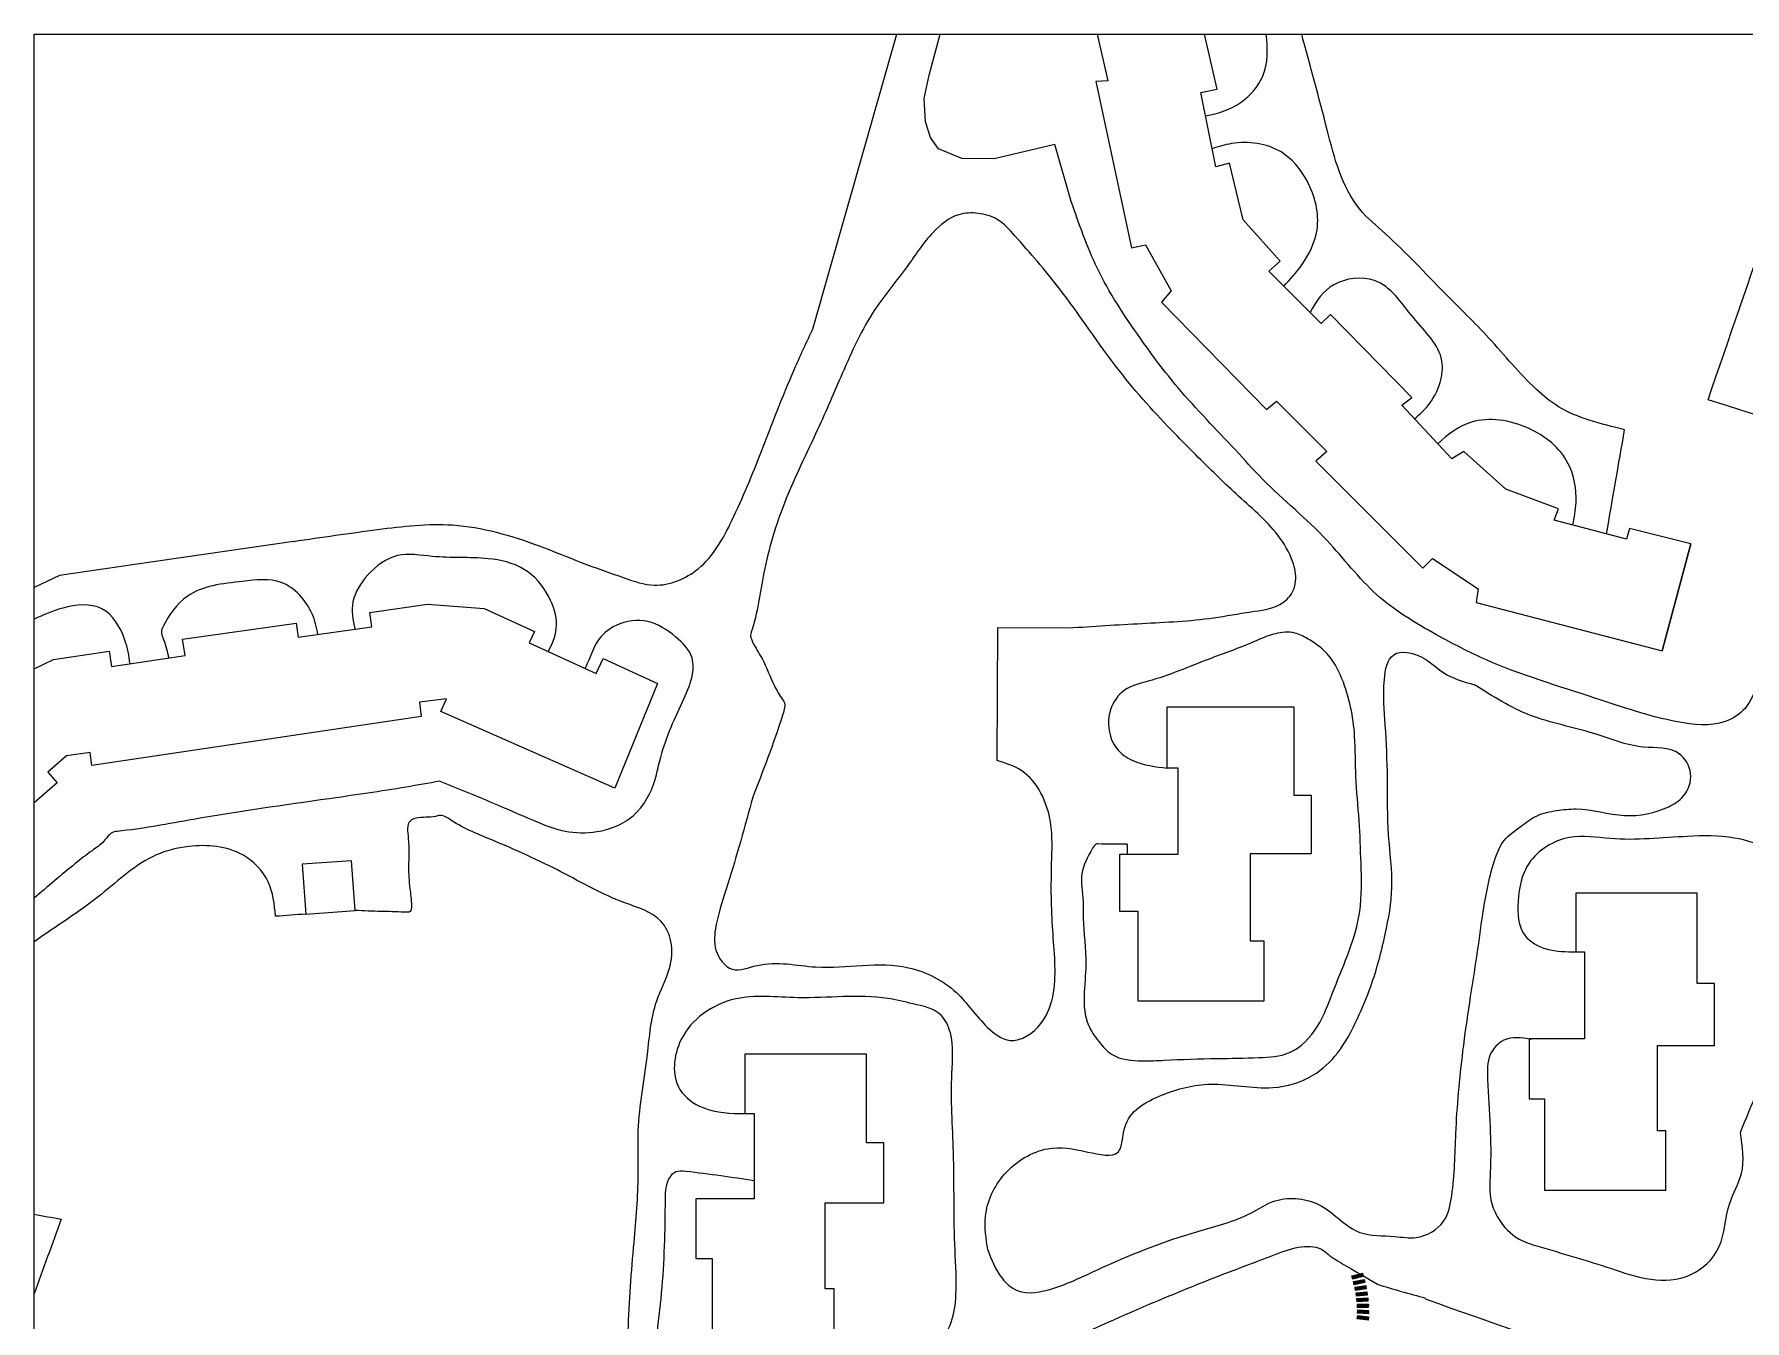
# Model space of a CAD drawing. Header units: millimetres. Extents: x 90409 to 691707, y 23091 to 490317.
# Drawn here: x 90409 to 295169, y 336219 to 490317 of the extents above; entities that cross this region are included whole.
import ezdxf

# ---------------------------------------------------------------- set-up
doc = ezdxf.new("R2010")
doc.units = ezdxf.units.MM
doc.layers.add('ГАЗОН+ТРАТУАР', color=7, linetype='Continuous', lineweight=0)
for name, color, linetype in [('дома', 253, 'Continuous'), ('дороги', 9, 'Continuous'), ('рамка', 250, 'Continuous')]:
    doc.layers.add(name, color=color, linetype=linetype)
doc.layers.add('дорожки', color=252, linetype='Continuous', transparency=0.5)

msp = doc.modelspace()

# ---------------------------------------------------------------- hatches: boundary and pattern name
at = {"layer": 'дорожки', "transparency": 33554559}
h = msp.add_hatch(color=254, dxfattribs=at)
h.dxf.hatch_style = 1
h.paths.add_polyline_path([(249395, 341910), (249493, 341522), (248233, 341202), (248135, 341590)])
h = msp.add_hatch(color=254, dxfattribs=at)
h.dxf.hatch_style = 1
h.paths.add_polyline_path([(249615, 341185), (249693, 340792), (248418, 340539), (248340, 340931)])
h = msp.add_hatch(color=254, dxfattribs=at)
h.dxf.hatch_style = 1
h.paths.add_polyline_path([(249797, 340449), (249855, 340054), (248568, 339867), (248511, 340263)])
h = msp.add_hatch(color=254, dxfattribs=at)
h.dxf.hatch_style = 1
h.paths.add_polyline_path([(249941, 339706), (249978, 339307), (248683, 339188), (248647, 339586)])
h = msp.add_hatch(color=254, dxfattribs=at)
h.dxf.hatch_style = 1
h.paths.add_polyline_path([(250046, 338955), (250062, 338556), (248763, 338504), (248747, 338904)])
h = msp.add_hatch(color=254, dxfattribs=at)
h.dxf.hatch_style = 1
h.paths.add_polyline_path([(250111, 338200), (250106, 337800), (248806, 337817), (248811, 338217)])
h = msp.add_hatch(color=254, dxfattribs=at)
h.dxf.hatch_style = 1
h.paths.add_polyline_path([(250124, 336686), (250077, 336289), (248786, 336440), (248832, 336837)])
h = msp.add_hatch(color=254, dxfattribs=at)
h.dxf.hatch_style = 1
h.paths.add_polyline_path([(250137, 337443), (250111, 337044), (248814, 337128), (248840, 337527)])

# ---------------------------------------------------------------- linework, layer by layer
at = {"layer": 'ГАЗОН+ТРАТУАР'}
msp.add_open_spline([(213041, 333330), (219693, 336461), (228026, 340099), (237165, 343463), (239097, 344209), (241472, 345165), (244214, 345229), (245381, 344088), (245924, 343677), (251190, 340627)], degree=3, knots=[106736.6310512, 106736.6310512, 106736.6310512, 106736.6310512, 133028.3540011, 134158.6781794, 135961.8224972, 139223.6826945, 141974.0314323, 143374.402725, 143998.9972213, 143998.9972213, 143998.9972213, 143998.9972213], dxfattribs=at)
for points in [[(251190, 340627), (253060, 339958), (255031, 339511), (256944, 338926)], [(256915, 338840), (265791, 335709), (269263, 334465), (272746, 333247)]]:
    msp.add_open_spline(points, degree=3, dxfattribs=at)
at = {"layer": 'дома'}
for p, q in [((226046, 402422), (226046, 409745)), ((226046, 409745), (241204, 409745)), ((241204, 409745), (241204, 399176)), ((227338, 402422), (226046, 402422)), ((227338, 392121), (227338, 402422)), ((241204, 399176), (243245, 399176)), ((243245, 399176), (243245, 392143)), ((220349, 385225), (220349, 392121)), ((220349, 392121), (227338, 392121)), ((243245, 392143), (235957, 392143)), ((235957, 392143), (235957, 381732)), ((289465, 387442), (274959, 387442)), ((274959, 387442), (274959, 380428)), ((289465, 376600), (289465, 387442)), ((222551, 385225), (220349, 385225)), ((222551, 374515), (222551, 385225)), ((235957, 381732), (237613, 381732)), ((237613, 381732), (237613, 374515)), ((274959, 380428), (275966, 380428)), ((275966, 380428), (275966, 370004)), ((291551, 376600), (289465, 376600)), ((291551, 369192), (291551, 376600)), ((237293, 374515), (222551, 374515)), ((237613, 374515), (237293, 374515)), ((275966, 370004), (269378, 370004)), ((269378, 370004), (269378, 362813)), ((284707, 358973), (284707, 369192)), ((284707, 369192), (291551, 369192)), ((190016, 368147), (175479, 368147)), ((175479, 368147), (175479, 361029)), ((190016, 357545), (190016, 368147)), ((269378, 362813), (271190, 362813)), ((271190, 362813), (271190, 351874)), ((175479, 361029), (176601, 361029)), ((176601, 361029), (176601, 350809)), ((285725, 358973), (284707, 358973)), ((285725, 351929), (285725, 358973)), ((192091, 357545), (190016, 357545)), ((192091, 350360), (192091, 357545)), ((176601, 350809), (169596, 350809)), ((169596, 350809), (169596, 343673)), ((185078, 340034), (185078, 350360)), ((185078, 350360), (192091, 350360)), ((271190, 351874), (285725, 351874)), ((285725, 351874), (285725, 351929)), ((169596, 343673), (171551, 343673)), ((171551, 343673), (171551, 333126)), ((186147, 340034), (185078, 340034)), ((186147, 333126), (186147, 340034))]:
    msp.add_line(p, q, dxfattribs=at)
for points in [[(217638, 490317), (218914, 484750), (217492, 484636), (221773, 464732), (223435, 465082), (226497, 459575), (225330, 458239), (237932, 445357), (239095, 446374), (245123, 440331), (243819, 439174), (256610, 426344), (257794, 427524), (263272, 423885), (263012, 422236), (285273, 416450)], [(288696, 429277), (285273, 416450), (288696, 429277), (281351, 431130), (280994, 429847), (272365, 432128), (272864, 433482), (266548, 435809), (261525, 440323), (260098, 439468), (254108, 445881), (255319, 446808), (245577, 456757), (244465, 455668), (238190, 461938), (239540, 463144), (235127, 468081), (233503, 474854), (231869, 474428), (230062, 483345), (232016, 483735), (230485, 490317)], [(90409, 414319), (92708, 415413), (99382, 416413), (99655, 414591), (108464, 415911), (108172, 417855), (121755, 419763), (121989, 418097), (130811, 419336), (130572, 421037), (137482, 422062), (144272, 421533), (150285, 418780), (149667, 417429), (157685, 413759), (158506, 415553), (165025, 412569), (159917, 400014), (139087, 409208), (139750, 410710), (136529, 410308), (136744, 408579), (97325, 402732), (97094, 404291), (94281, 403874), (92030, 401944), (93154, 400632), (90409, 398266)], [(122502, 390898), (122933, 384932), (128817, 385358), (128385, 391323), (122502, 390897)]]:
    msp.add_lwpolyline(points, dxfattribs=at)
at = {"layer": 'дороги'}
for points in [[(183659, 455129), (193667, 490317)], [(214549, 470270), (212593, 477122), (205301, 475384), (201444, 475416), (198648, 476604), (197716, 477953), (197106, 479816), (196945, 482609), (197523, 485403), (198847, 490317)], [(121463, 429570), (102466, 426804), (93417, 425487), (90409, 424047)], [(205661, 403325), (205775, 419266), (214231, 419205)], [(221227, 393317), (221227, 392121)]]:
    msp.add_lwpolyline(points, dxfattribs=at)
for points, knots in [([(230630, 480543), (232161, 480827), (234887, 481702), (238150, 485477), (238101, 488548), (237862, 490317)], [3452.4074041, 3452.4074041, 3452.4074041, 3452.4074041, 8051.6181831, 12101.0103926, 17227.0925295, 17227.0925295, 17227.0925295, 17227.0925295]), ([(280783, 442944), (279364, 443291), (276652, 443953), (272971, 445411), (268889, 448795), (264855, 453820), (258605, 459840), (253714, 465190), (247291, 470498), (245056, 479501), (243152, 486557), (242131, 490317)], [0, 0, 0, 0, 4387.389724, 8385.2739147, 11727.6977436, 20148.5928603, 27674.0619904, 37707.3466083, 41996.6125923, 52257.4305603, 64088.2591662, 64088.2591662, 64088.2591662, 64088.2591662]), ([(239979, 460151), (240758, 460939), (242507, 462913), (244663, 467251), (243336, 472548), (239666, 477025), (234863, 477650), (232174, 476865), (231429, 476599)], [2948.0473813, 2948.0473813, 2948.0473813, 2948.0473813, 6271.9670077, 10855.3299184, 16822.3753632, 21482.6098002, 27510.2290238, 29881.5898986, 29881.5898986, 29881.5898986, 29881.5898986]), ([(255627, 444254), (256312, 444788), (258202, 446622), (259990, 451837), (255187, 456236), (251897, 461636), (245628, 460908), (243847, 458354), (243136, 456996)], [4124.1447689, 4124.1447689, 4124.1447689, 4124.1447689, 6730.3074881, 12004.7233073, 18206.3743632, 24650.5129467, 29545.8201202, 33958.9961827, 33958.9961827, 33958.9961827, 33958.9961827]), ([(274578, 431543), (274779, 432422), (275196, 434871), (274380, 439694), (269416, 443748), (262773, 444769), (259650, 442404), (258422, 441262)], [2148.1298969, 2148.1298969, 2148.1298969, 2148.1298969, 4851.1781444, 9600.856919, 15980.7311378, 22855.0749807, 27706.0344396, 27706.0344396, 27706.0344396, 27706.0344396]), ([(151952, 416383), (152494, 417405), (153331, 419529), (152089, 423359), (149273, 426674), (143944, 427843), (138960, 427450), (133754, 428455), (130277, 425873), (128171, 422491), (128534, 420172), (128824, 419057)], [1818.7739882, 1818.7739882, 1818.7739882, 1818.7739882, 5171.9098845, 8686.9484354, 13188.8545728, 17624.1425941, 24314.0986341, 28466.057024, 32711.572536, 36400.7123225, 39732.5132865, 39732.5132865, 39732.5132865, 39732.5132865]), ([(124368, 418431), (124223, 419271), (123599, 421803), (120387, 425396), (114584, 424675), (108886, 424088), (106443, 420620), (105490, 418677), (106118, 417427), (106369, 416350), (106469, 415612)], [1702.8920975, 1702.8920975, 1702.8920975, 1702.8920975, 4259.6419183, 9521.3657599, 14150.8482335, 21032.0144342, 25659.2045553, 26231.9202321, 27272.2831859, 29512.2468287, 29512.2468287, 29512.2468287, 29512.2468287]), ([(101881, 414924), (101765, 415864), (101299, 418336), (98934, 422374), (94038, 421849), (91489, 420763), (90409, 420247)], [2098.1161893, 2098.1161893, 2098.1161893, 2098.1161893, 4957.5400058, 9609.8628857, 14304.8817993, 17930.5135326, 17930.5135326, 17930.5135326, 17930.5135326]), ([(138953, 400843), (137617, 400605), (133217, 399822), (123384, 398401), (111770, 396795), (103342, 395119), (99515, 394760), (98769, 393491), (97122, 392409), (94290, 390184), (92036, 388232), (90409, 386843)], [0, 0, 0, 0, 4070.5525397, 13406.5770538, 29825.2396408, 39086.0408958, 39450.3844748, 41137.9648044, 42926.4930027, 45455.9013148, 51882.8568142, 51882.8568142, 51882.8568142, 51882.8568142]), ([(119301, 384669), (119159, 386095), (118866, 389027), (115022, 392966), (109691, 393396), (103550, 391890), (98119, 386645), (93052, 383472), (90409, 381619)], [0, 0, 0, 0, 4207.520145, 8650.822061, 15184.8984064, 19221.8652221, 27374.0121056, 37126.1145077, 37126.1145077, 37126.1145077, 37126.1145077])]:
    msp.add_open_spline(points, degree=3, knots=knots, dxfattribs=at)
for points in [[(290769, 446532), (295791, 461127), (300813, 475722), (305835, 490317)], [(278622, 430474), (279342, 434631), (280063, 438788), (280783, 442944)], [(90409, 349007), (91474, 348787), (92551, 348590), (93627, 348392)], [(93627, 348392), (92555, 345409), (91482, 342426), (90409, 339443)]]:
    msp.add_open_spline(points, degree=3, dxfattribs=at)
for points in [[(214231, 419205), (223011, 419744), (231563, 420413), (236044, 421134), (239496, 422009), (240989, 423450), (241402, 424789), (241041, 427157), (239289, 430296), (234242, 435289), (231975, 437451), (226937, 442478), (220316, 449993), (213041, 459957), (207810, 466165), (205684, 468125), (203396, 468860), (201107, 468697), (198001, 466573), (194895, 462489), (191053, 457343), (187129, 449666), (184187, 442968), (180284, 434369), (177758, 425789), (176243, 418722), (176186, 418530), (176396, 417548), (177528, 415534), (179012, 412280), (179987, 410642), (180142, 410398), (180031, 408893), (176419, 398916)], [(297461, 416090), (296652, 412641), (295196, 409570), (292823, 408007), (287107, 407953), (277238, 410809), (264239, 415377), (258265, 418392), (251085, 423216), (245171, 429668), (237447, 437024), (234188, 440521), (227333, 447967), (222859, 453822), (217638, 462339), (214549, 470270)], [(121463, 429570), (131519, 430990), (140482, 431536), (150867, 429024), (155895, 427058), (161032, 425201), (164639, 424328), (169886, 426294), (173931, 432082), (177429, 440274), (181364, 450105), (183659, 455129)], [(369638, 421535), (290769, 446532)], [(138953, 400843), (145264, 398267), (150149, 396165), (153949, 394876), (157749, 394809), (162091, 396707), (164737, 401046), (165280, 403284), (167994, 410335), (169148, 413386), (169148, 415624), (167180, 418132), (163855, 419963), (160055, 419488), (157816, 417590), (156798, 415352), (156349, 414370)], [(221227, 393317), (217740, 393334), (217607, 393334), (217106, 392817), (215822, 389783), (215972, 386499), (215985, 384460), (216290, 378885), (216596, 371630), (217832, 369675), (219424, 368117), (223092, 367354), (225691, 367430), (231987, 367634), (237002, 367736), (240670, 368346), (243956, 371401), (246019, 375983), (249076, 385224), (249230, 391027), (249000, 396144), (248618, 401413), (248465, 406224), (246951, 413117), (245124, 416159), (242841, 417908), (241318, 418593), (238959, 418517), (236371, 417528), (231043, 415475), (223737, 412813), (220920, 411748), (219246, 409390), (219968, 404799), (221922, 403321), (226046, 402422)], [(204547, 344733), (204286, 348709), (206551, 353769), (211749, 356832), (216547, 356432), (220146, 356432), (220945, 359362), (225343, 363224), (231207, 364556), (238670, 364157), (243468, 365621), (246400, 368285), (248799, 372413), (250398, 376275), (252131, 382534), (252930, 388127), (252531, 394386), (252397, 401178), (252131, 407570), (252024, 413011), (253143, 415992), (256498, 415712), (259108, 413849), (262821, 412391)], [(263144, 380108), (263861, 385246), (265304, 391600), (266396, 393782), (268385, 395459), (270297, 396706), (272637, 397329), (274978, 397525), (280783, 396740), (286066, 397796), (287806, 399038), (288676, 401771), (287309, 404130), (283021, 404938), (277116, 406553), (269534, 408726), (262821, 412391)], [(176419, 398916), (173427, 388539), (172019, 383526), (172019, 380624), (173955, 378337), (176947, 378777), (183988, 378601), (195077, 378514), (200798, 375523), (204494, 371390), (207222, 369807), (210919, 371830), (212415, 375523), (212327, 382999), (212200, 390993), (212063, 395926), (208630, 402082), (205661, 403325)], [(116024, 278956), (117443, 286248), (121396, 294450), (129402, 304577), (139334, 310754), (151292, 313691), (157170, 316526), (160312, 321488), (161224, 326045), (161509, 334998), (162218, 345622), (162714, 353767), (162714, 359007), (163816, 368103), (164921, 374531), (166429, 378348), (166630, 381663), (165424, 384073), (161101, 386283), (153462, 389999), (145374, 393730), (140282, 396197), (138987, 396752), (138431, 396629), (136117, 396413), (135438, 396104), (135191, 394007), (135222, 390647), (135376, 387995), (135562, 385929), (135407, 385251), (134729, 385158), (131920, 385251), (128817, 385358)], [(294653, 358776), (296714, 363650), (300706, 371695), (301770, 375153), (300639, 385259), (300041, 388583), (297911, 392440), (293919, 394035), (288330, 394235), (279081, 393969), (274157, 394102), (269366, 391043), (268035, 386456), (268834, 382400), (271495, 380738), (274959, 380428)], [(122933, 384932), (119301, 384669)], [(204547, 344733), (206256, 341317), (208087, 339853), (212360, 340097), (217609, 342293), (229695, 346928), (236043, 349124), (238973, 350588), (244466, 349978), (249105, 346806), (253255, 346319), (255819, 346196), (259115, 348148), (260092, 351198), (260580, 358639), (261435, 368519), (263144, 380108)], [(176601, 352984), (168412, 354101), (167198, 354043), (166216, 352888), (165927, 350752), (165465, 339550), (164714, 328810), (166158, 322823), (169611, 319373), (172546, 320005), (179222, 323686), (189063, 328746), (194933, 331679), (198616, 333634), (200170, 336049), (200745, 339269), (200630, 344675), (200438, 356410), (200255, 365847), (200071, 370703), (198971, 372810), (195578, 374185), (192552, 374826), (181824, 374918), (174214, 374734), (167829, 369854), (167701, 363934), (170470, 361747), (175479, 361029)], [(269646, 369930), (266319, 369823), (264709, 368107), (264387, 365104), (264709, 353950), (264816, 350518), (265675, 348481), (268144, 346014), (270397, 345156), (279198, 342475), (283921, 341188), (288643, 341724), (292078, 345049), (293366, 350304), (294761, 353843), (294653, 358776)]]:
    msp.add_spline(points, degree=3, dxfattribs=at)
at = {"layer": 'дорожки', "transparency": 33554559}
for points in [[(249395, 341910), (249493, 341522), (248233, 341202), (248135, 341590)], [(249615, 341185), (249693, 340792), (248418, 340539), (248340, 340931)], [(249797, 340449), (249855, 340054), (248568, 339867), (248511, 340263)], [(249941, 339706), (249978, 339307), (248683, 339188), (248647, 339586)], [(250046, 338955), (250062, 338556), (248763, 338504), (248747, 338904)], [(250111, 338200), (250106, 337800), (248806, 337817), (248811, 338217)], [(250124, 336686), (250077, 336289), (248786, 336440), (248832, 336837)], [(250137, 337443), (250111, 337044), (248814, 337128), (248840, 337527)]]:
    msp.add_lwpolyline(points, close=True, dxfattribs=at)
at = {"layer": 'рамка', "color": 0}
msp.add_lwpolyline([(90409, 490317), (691707, 490317), (691707, 23385), (90409, 23385)], close=True, dxfattribs=at)

doc.saveas('drawing.dxf')
